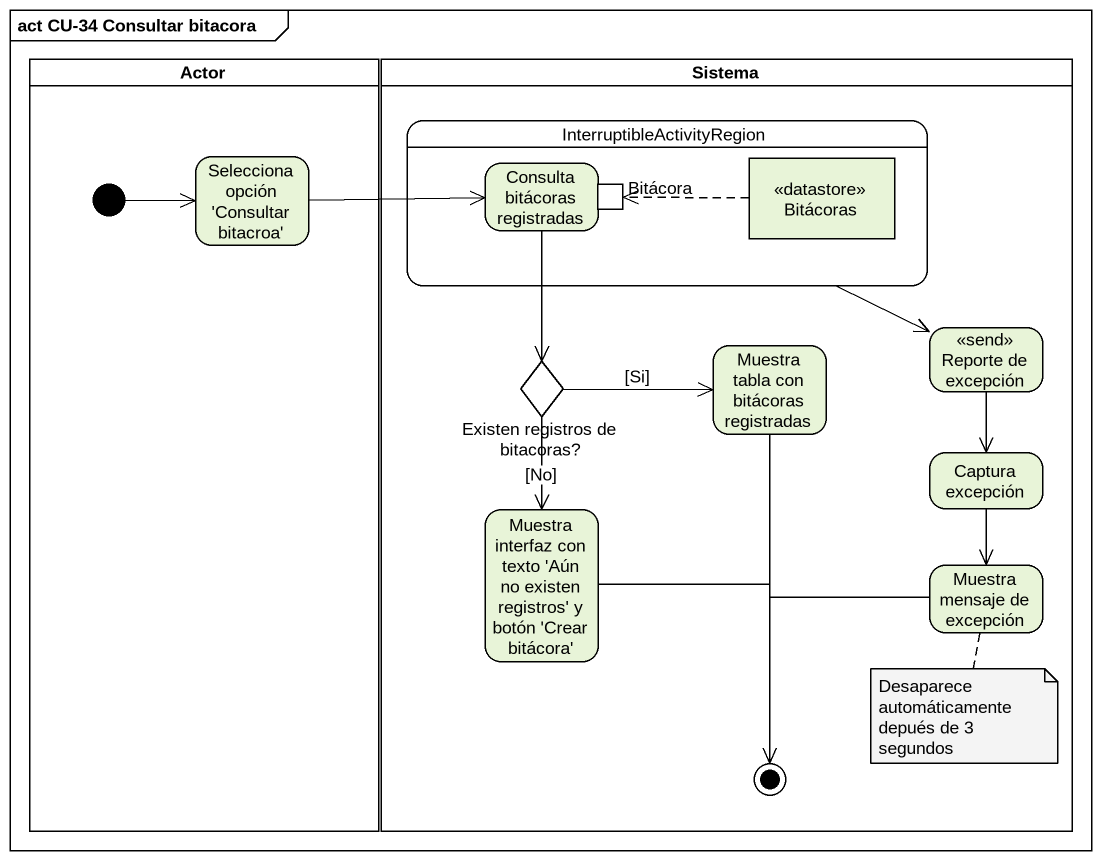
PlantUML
@startuml
mainframe act CU-34 Consultar bitacora
hide empty description
state "Actor" as Actor_ <<partition>> {
  state "Selecciona opción 'Consultar bitacroa'" as Selecciona_opción_Consultar
  [*] -right-> Selecciona_opción_Consultar
}
state Sistema <<partition>> {
  state InterruptibleActivityRegion {
    state "Consulta bitácoras registradas" as Consulta_bitácoras {
      state Bitácora <<inputPin>>
    }
    state Bitácoras <<datastore>>
  }
  state "Reporte de excepción" as Reporte_de_excepción <<send>>
  state "Existen registros de bitacoras?" as Existen_registros_de <<choice>>
  state "Muestra tabla con bitácoras registradas" as Muestra_tabla_con_bitácoras
  state "Captura excepción" as Captura_excepción
  state "Muestra interfaz con texto 'Aún no existen registros' y botón 'Crear bitácora'" as Muestra_interfaz_con_texto
  state "Muestra mensaje de excepción" as Muestra_mensaje_de_excepción
  Muestra_tabla_con_bitácoras --> [*]
  Muestra_interfaz_con_texto --> [*]
  Muestra_mensaje_de_excepción --> [*]
}
Selecciona_opción_Consultar -right-> Consulta_bitácoras
InterruptibleActivityRegion -right-> Reporte_de_excepción
Consulta_bitácoras --> Existen_registros_de
Bitácoras -left[dashed]-> Bitácora
Reporte_de_excepción --> Captura_excepción
Existen_registros_de -right-> Muestra_tabla_con_bitácoras : [Si]
Existen_registros_de --> Muestra_interfaz_con_texto : [No]
Captura_excepción --> Muestra_mensaje_de_excepción
note bottom of Muestra_mensaje_de_excepción : Desaparece automáticamente depués de 3 segundos
@enduml
